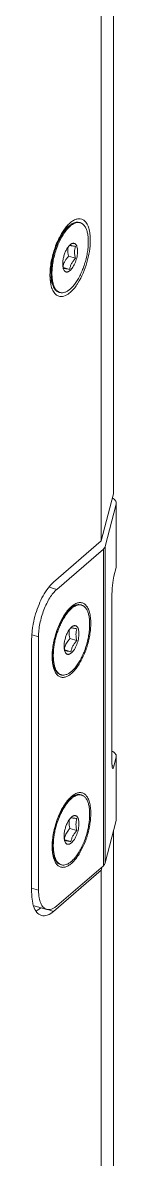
# Model space of a CAD drawing. Header units: millimetres. Extents: x 0 to 4009, y 0 to 2835.
# Drawn here: x 3417.5 to 3429.1, y 2286.9 to 2442.4 of the extents above; entities that cross this region are included whole.
import ezdxf

# ---------------------------------------------------------------- set-up
doc = ezdxf.new("R2010")
doc.units = ezdxf.units.MM
doc.layers.get('0').update_dxf_attribs({"lineweight": 13})

msp = doc.modelspace()

# ---------------------------------------------------------------- linework, layer by layer
for p, q in [((3428.71, 2377.96), (3428.71, 2591.87)), ((3427.04, 2371.52), (3427.04, 2585.43)), ((3422.16, 2414.26), (3422.88, 2414.78)), ((3422.88, 2414.78), (3422.67, 2414.61)), ((3424.17, 2415.04), (3424.04, 2415.08)), ((3422.79, 2412.03), (3422.7, 2411.94)), ((3422.58, 2410.46), (3423.53, 2410.18)), ((3421.87, 2408.91), (3422.72, 2408.67)), ((3420.13, 2407.24), (3420.47, 2406.41)), ((3421.42, 2405.5), (3421.29, 2405.54)), ((3427.04, 2371.52), (3428.71, 2377.96)), ((3429.08, 2376.57), (3427.58, 2370.77)), ((3429.1, 2376.7), (3429.08, 2376.57)), ((3429.08, 2367.91), (3429.08, 2376.57)), ((3427.04, 2371.52), (3420.54, 2365.89)), ((3420.98, 2364.9), (3427.33, 2370.4)), ((3427.33, 2327.1), (3427.33, 2370.4)), ((3427.58, 2370.77), (3427.58, 2327.47)), ((3428.77, 2366.69), (3429.08, 2367.91)), ((3429.08, 2367.91), (3429.1, 2368.04)), ((3419.94, 2365.2), (3420.98, 2364.9)), ((3428.49, 2363.88), (3428.49, 2341.37)), ((3422.58, 2362.13), (3423.06, 2362.48)), ((3423.06, 2362.48), (3422.85, 2362.31)), ((3424.36, 2362.74), (3424.23, 2362.78)), ((3418.48, 2358.4), (3417.59, 2358.66)), ((3422.98, 2359.73), (3422.88, 2359.64)), ((3417.54, 2323.45), (3417.54, 2358.09)), ((3418.48, 2323.76), (3418.48, 2358.4)), ((3422.77, 2358.16), (3422.7, 2358.44)), ((3422.77, 2358.16), (3423.71, 2357.88)), ((3422.06, 2356.61), (3422.9, 2356.37)), ((3420.42, 2354.66), (3420.65, 2354.11)), ((3421.6, 2353.2), (3421.47, 2353.24)), ((3429.08, 2341.93), (3428.77, 2340.71)), ((3429.1, 2342.06), (3429.08, 2341.93)), ((3429.08, 2333.27), (3429.08, 2341.93)), ((3428.51, 2340.78), (3428.77, 2340.71)), ((3424.36, 2336.76), (3424.23, 2336.8)), ((3422.58, 2336.15), (3423.06, 2336.5)), ((3423.06, 2336.5), (3422.85, 2336.33)), ((3422.98, 2333.75), (3422.88, 2333.66)), ((3422.77, 2332.17), (3422.7, 2332.46)), ((3422.77, 2332.17), (3423.71, 2331.9)), ((3427.58, 2327.47), (3429.08, 2333.27)), ((3429.08, 2333.27), (3429.1, 2333.4)), ((3422.06, 2330.63), (3422.9, 2330.39)), ((3428.71, 2119.02), (3428.71, 2331.85)), ((3420.42, 2328.68), (3420.65, 2328.13)), ((3427.04, 2326.48), (3420.54, 2320.85)), ((3427.33, 2327.1), (3420.98, 2321.6)), ((3421.6, 2327.22), (3421.47, 2327.25)), ((3427.17, 2326.96), (3427.04, 2326.48)), ((3427.04, 2112.58), (3427.04, 2326.48)), ((3417.54, 2324.03), (3418.48, 2323.76)), ((3417.86, 2321.62), (3419.59, 2321.12)), ((3419.59, 2321.13), (3420.54, 2320.85))]:
    msp.add_line(p, q)
for centre, radius, start, end in [((3423.91, 2414.14), 0.941, 73.9229, 82.0251), ((3425.06, 2409.89), 3.14, 147.8024, 149.3997), ((3425.05, 2409.61), 3.27, 143.6385, 145.2034), ((3424.84, 2411.31), 2.38, 171.7873, 180.0079), ((3424.45, 2409.64), 2.67, 182.7205, 185.2048), ((3424.99, 2409.39), 3.21, 177.9694, 179.9748), ((3423.12, 2409.17), 1.32, 196.8059, 197.9995), ((3421.68, 2406.4), 0.938, 245.8904, 253.8818), ((3424.09, 2361.84), 0.941, 73.9229, 82.0251), ((3431.79, 2355.42), 11.46, 163.6689, 166.0181), ((3431.75, 2355.44), 11.41, 161.649, 163.6713), ((3431.5, 2355.52), 11.15, 159.0303, 161.6601), ((3431.26, 2355.61), 10.89, 158.6518, 159.0255), ((3425.23, 2357.31), 3.27, 143.6385, 145.2034), ((3425.24, 2357.58), 3.14, 147.8024, 149.3997), ((3425.02, 2359), 2.38, 171.7873, 180.0079), ((3431.61, 2355.47), 11.27, 166.0197, 167.8019), ((3425.17, 2357.09), 3.21, 177.9694, 179.9748), ((3424.63, 2357.33), 2.67, 182.7205, 185.2048), ((3423.31, 2356.87), 1.32, 196.8059, 197.9995), ((3421.86, 2354.1), 0.938, 245.8904, 253.8818), ((3424.09, 2335.85), 0.941, 73.9229, 82.0251), ((3431.61, 2329.49), 11.27, 166.0197, 167.8019), ((3431.79, 2329.44), 11.46, 163.6689, 166.0181), ((3431.75, 2329.46), 11.41, 161.649, 163.6713), ((3431.5, 2329.54), 11.15, 159.0303, 161.6601), ((3431.26, 2329.63), 10.89, 158.6518, 159.0255), ((3425.23, 2331.33), 3.27, 143.6385, 145.2034), ((3425.24, 2331.6), 3.14, 147.8024, 149.3997), ((3425.02, 2333.02), 2.38, 171.7873, 180.0079), ((3425.17, 2331.11), 3.21, 177.9694, 179.9748), ((3424.63, 2331.35), 2.67, 182.7205, 185.2048), ((3423.31, 2330.89), 1.32, 196.8059, 197.9995), ((3421.86, 2328.12), 0.938, 245.8904, 253.8818), ((3417.21, 2322.9), 2.2, 293.8172, 297.277)]:
    msp.add_arc(centre, radius, start, end)
for centre, start_param, end_param in [((3428.77, 2364.96), 0.56362, 2.134416), ((3428.77, 2342.44), 2.134416, 3.705213)]:
    msp.add_ellipse(centre, major_axis=(0.15, 2.04), ratio=0.115432, start_param=start_param, end_param=end_param)
for points, knots in [([(3422.67, 2414.61), (3422.55, 2414.51), (3422.33, 2414.29), (3422.02, 2413.92), (3421.72, 2413.48), (3421.44, 2412.99), (3421.17, 2412.46), (3420.85, 2411.7), (3420.52, 2410.71), (3420.31, 2409.69), (3420.21, 2408.88), (3420.18, 2408.31), (3420.19, 2407.77), (3420.24, 2407.27), (3420.32, 2406.82), (3420.41, 2406.54), (3420.47, 2406.41)], [0, 0, 0, 0, 0.050137, 0.105331, 0.165152, 0.229015, 0.296185, 0.36583, 0.50885, 0.650576, 0.718639, 0.783654, 0.844853, 0.901591, 0.953392, 1, 1, 1, 1]), ([(3422.14, 2414.33), (3422.2, 2414.4), (3422.4, 2414.65), (3422.62, 2414.88), (3422.79, 2415.03)], [0, 0, 0, 0, 0.266868, 1, 1, 1, 1]), ([(3422.4, 2414.18), (3422.44, 2414.22), (3422.56, 2414.35), (3422.69, 2414.48), (3422.79, 2414.57)], [0, 0, 0, 0, 0.261809, 1, 1, 1, 1]), ([(3422.79, 2414.57), (3422.9, 2414.66), (3423.1, 2414.82), (3423.42, 2414.99), (3423.69, 2415.07), (3423.9, 2415.08), (3423.99, 2415.08), (3424.04, 2415.07)], [0, 0, 0, 0, 0.294904, 0.555992, 0.787834, 0.895693, 1, 1, 1, 1]), ([(3424.17, 2415.04), (3424.23, 2415.03), (3424.34, 2414.98), (3424.49, 2414.89), (3424.63, 2414.76), (3424.81, 2414.55), (3424.99, 2414.22), (3425.15, 2413.73), (3425.25, 2413.15), (3425.29, 2412.51), (3425.26, 2411.81), (3425.18, 2411.07), (3425.03, 2410.31), (3424.83, 2409.55), (3424.58, 2408.81), (3424.29, 2408.11), (3423.96, 2407.45), (3423.59, 2406.87), (3423.21, 2406.38), (3422.94, 2406.09), (3422.79, 2405.97)], [0, 0, 0, 0, 0.017047, 0.034552, 0.05293, 0.072518, 0.116181, 0.166734, 0.224313, 0.288412, 0.358096, 0.432131, 0.509082, 0.58739, 0.665443, 0.741637, 0.814444, 0.882486, 0.94461, 1, 1, 1, 1]), ([(3424.04, 2415.08), (3424, 2415.09), (3423.91, 2415.11), (3423.72, 2415.12), (3423.47, 2415.09), (3423.17, 2414.97), (3422.98, 2414.85), (3422.88, 2414.78)], [0, 0, 0, 0, 0.108821, 0.219462, 0.452373, 0.71023, 1, 1, 1, 1]), ([(3423.03, 2415.22), (3423.18, 2415.33), (3423.47, 2415.5), (3423.94, 2415.62), (3424.38, 2415.57), (3424.63, 2415.42), (3424.74, 2415.32)], [0, 0, 0, 0, 0.292805, 0.543182, 0.769735, 1, 1, 1, 1]), ([(3424.74, 2415.32), (3425.04, 2415.06), (3425.34, 2414.43), (3425.51, 2413.5), (3425.54, 2412.95), (3425.54, 2412.65)], [0, 0, 0, 0, 0.417538, 0.689984, 1, 1, 1, 1]), ([(3420.43, 2406.9), (3420.38, 2407.12), (3420.32, 2407.58), (3420.3, 2408.32), (3420.36, 2409.11), (3420.49, 2409.94), (3420.69, 2410.78), (3420.96, 2411.61), (3421.28, 2412.39), (3421.53, 2412.89), (3421.67, 2413.12)], [0, 0, 0, 0, 0.102444, 0.216851, 0.340999, 0.472069, 0.606874, 0.742035, 0.874159, 1, 1, 1, 1]), ([(3421.2, 2412.77), (3421.24, 2412.86), (3421.41, 2413.2), (3421.59, 2413.52), (3421.74, 2413.76)], [0, 0, 0, 0, 0.258212, 1, 1, 1, 1]), ([(3421.67, 2413.12), (3421.78, 2413.32), (3422.01, 2413.68), (3422.27, 2414.03), (3422.4, 2414.18)], [0, 0, 0, 0, 0.522547, 1, 1, 1, 1]), ([(3421.74, 2413.76), (3421.77, 2413.81), (3421.9, 2414.01), (3422.04, 2414.2), (3422.14, 2414.33)], [0, 0, 0, 0, 0.258198, 1, 1, 1, 1]), ([(3420.11, 2409.01), (3420.19, 2409.66), (3420.46, 2410.95), (3420.92, 2412.18), (3421.2, 2412.77)], [0, 0, 0, 0, 0.500354, 1, 1, 1, 1]), ([(3422.36, 2411.48), (3422.27, 2411.34), (3422.12, 2411.03), (3421.94, 2410.53), (3421.83, 2410.02), (3421.79, 2409.67), (3421.78, 2409.5)], [0, 0, 0, 0, 0.242161, 0.499229, 0.756675, 1, 1, 1, 1]), ([(3422.7, 2411.94), (3422.65, 2411.89), (3422.54, 2411.76), (3422.45, 2411.63), (3422.4, 2411.56)], [0, 0, 0, 0, 0.475899, 1, 1, 1, 1]), ([(3422.72, 2411.92), (3422.69, 2411.89), (3422.58, 2411.77), (3422.48, 2411.65), (3422.41, 2411.55)], [0, 0, 0, 0, 0.251913, 1, 1, 1, 1]), ([(3423.53, 2411.81), (3423.43, 2411.83), (3423.26, 2411.86), (3423.02, 2411.9), (3422.85, 2411.92), (3422.75, 2411.92), (3422.72, 2411.92)], [0, 0, 0, 0, 0.362376, 0.657212, 0.867115, 1, 1, 1, 1]), ([(3423.81, 2411.15), (3423.81, 2411.26), (3423.8, 2411.46), (3423.74, 2411.74), (3423.67, 2411.94), (3423.58, 2412.07), (3423.52, 2412.14), (3423.44, 2412.19), (3423.36, 2412.22), (3423.27, 2412.24), (3423.18, 2412.23), (3423.09, 2412.21), (3422.95, 2412.15), (3422.86, 2412.08), (3422.79, 2412.03)], [0, 0, 0, 0, 0.176286, 0.330449, 0.460858, 0.517768, 0.569981, 0.618683, 0.665488, 0.712273, 0.760915, 0.81303, 0.86984, 1, 1, 1, 1]), ([(3423.4, 2411.03), (3423.4, 2411.17), (3423.43, 2411.43), (3423.49, 2411.69), (3423.53, 2411.81)], [0, 0, 0, 0, 0.510083, 1, 1, 1, 1]), ([(3425.54, 2412.65), (3425.54, 2411.63), (3425.19, 2409.57), (3424.4, 2407.65), (3423.85, 2406.78)], [0, 0, 0, 0, 0.500203, 1, 1, 1, 1]), ([(3422.58, 2410.46), (3422.49, 2410.36), (3422.32, 2410.16), (3422.1, 2409.85), (3421.93, 2409.51), (3421.85, 2409.27), (3421.82, 2409.16)], [0, 0, 0, 0, 0.259379, 0.51334, 0.760178, 1, 1, 1, 1]), ([(3422.58, 2410.46), (3422.55, 2410.6), (3422.48, 2410.88), (3422.46, 2411.17), (3422.46, 2411.31)], [0, 0, 0, 0, 0.509465, 1, 1, 1, 1]), ([(3422.72, 2408.67), (3422.75, 2408.81), (3422.8, 2409.01), (3422.9, 2409.27), (3423.03, 2409.53), (3423.23, 2409.85), (3423.43, 2410.07), (3423.53, 2410.18)], [0, 0, 0, 0, 0.238591, 0.360572, 0.484672, 0.738997, 1, 1, 1, 1]), ([(3422.79, 2408.51), (3422.87, 2408.58), (3423.01, 2408.73), (3423.19, 2408.99), (3423.37, 2409.3), (3423.52, 2409.65), (3423.64, 2410.02), (3423.74, 2410.41), (3423.8, 2410.78), (3423.81, 2411.03), (3423.81, 2411.15)], [0, 0, 0, 0, 0.09859, 0.211371, 0.335842, 0.468575, 0.605586, 0.742619, 0.875421, 1, 1, 1, 1]), ([(3423.53, 2410.18), (3423.49, 2410.33), (3423.43, 2410.61), (3423.4, 2410.89), (3423.4, 2411.03)], [0, 0, 0, 0, 0.509455, 1, 1, 1, 1]), ([(3420.04, 2407.89), (3420.04, 2407.98), (3420.05, 2408.35), (3420.08, 2408.72), (3420.11, 2409.01)], [0, 0, 0, 0, 0.240583, 1, 1, 1, 1]), ([(3421.78, 2409.39), (3421.78, 2409.28), (3421.79, 2409.08), (3421.83, 2408.88), (3421.86, 2408.79)], [0, 0, 0, 0, 0.533521, 1, 1, 1, 1]), ([(3421.79, 2409.39), (3421.8, 2409.34), (3421.82, 2409.14), (3421.87, 2408.93), (3421.91, 2408.78)], [0, 0, 0, 0, 0.245381, 1, 1, 1, 1]), ([(3421.87, 2408.76), (3421.88, 2408.7), (3421.93, 2408.6), (3422.01, 2408.47), (3422.12, 2408.37), (3422.24, 2408.31), (3422.37, 2408.3), (3422.51, 2408.33), (3422.66, 2408.4), (3422.75, 2408.47), (3422.79, 2408.51)], [0, 0, 0, 0, 0.147639, 0.276665, 0.390709, 0.496421, 0.602751, 0.718439, 0.849813, 1, 1, 1, 1]), ([(3421.91, 2408.78), (3421.94, 2408.78), (3422.04, 2408.78), (3422.21, 2408.76), (3422.44, 2408.72), (3422.62, 2408.69), (3422.72, 2408.67)], [0, 0, 0, 0, 0.132885, 0.342788, 0.637625, 1, 1, 1, 1]), ([(3420.08, 2407.18), (3420.07, 2407.24), (3420.05, 2407.47), (3420.04, 2407.71), (3420.04, 2407.89)], [0, 0, 0, 0, 0.242123, 1, 1, 1, 1]), ([(3420.22, 2406.36), (3420.21, 2406.42), (3420.14, 2406.69), (3420.1, 2406.97), (3420.08, 2407.18)], [0, 0, 0, 0, 0.235935, 1, 1, 1, 1]), ([(3421.29, 2405.55), (3421.24, 2405.57), (3421.14, 2405.62), (3421.01, 2405.73), (3420.88, 2405.87), (3420.72, 2406.09), (3420.56, 2406.44), (3420.47, 2406.74), (3420.43, 2406.9)], [0, 0, 0, 0, 0.100483, 0.205181, 0.316018, 0.434481, 0.697861, 1, 1, 1, 1]), ([(3423.85, 2406.78), (3423.77, 2406.65), (3423.46, 2406.2), (3423.1, 2405.77), (3422.79, 2405.51)], [0, 0, 0, 0, 0.274834, 1, 1, 1, 1]), ([(3420.36, 2405.95), (3420.34, 2405.99), (3420.29, 2406.12), (3420.25, 2406.26), (3420.22, 2406.36)], [0, 0, 0, 0, 0.239978, 1, 1, 1, 1]), ([(3420.84, 2405.23), (3420.79, 2405.28), (3420.58, 2405.49), (3420.44, 2405.75), (3420.36, 2405.95)], [0, 0, 0, 0, 0.226308, 1, 1, 1, 1]), ([(3420.47, 2406.41), (3420.51, 2406.3), (3420.61, 2406.1), (3420.8, 2405.83), (3420.99, 2405.67), (3421.16, 2405.58), (3421.25, 2405.55), (3421.29, 2405.54)], [0, 0, 0, 0, 0.289712, 0.547605, 0.780526, 0.891175, 1, 1, 1, 1]), ([(3421.74, 2404.96), (3421.58, 2404.94), (3421.25, 2404.95), (3420.96, 2405.12), (3420.84, 2405.23)], [0, 0, 0, 0, 0.499069, 1, 1, 1, 1]), ([(3422.79, 2405.97), (3422.68, 2405.87), (3422.51, 2405.74), (3422.26, 2405.6), (3422.03, 2405.51), (3421.8, 2405.46), (3421.57, 2405.47), (3421.47, 2405.49), (3421.42, 2405.5)], [0, 0, 0, 0, 0.298483, 0.433335, 0.559251, 0.788347, 0.895373, 1, 1, 1, 1]), ([(3422.79, 2405.51), (3422.71, 2405.43), (3422.4, 2405.19), (3422.02, 2405), (3421.74, 2404.96)], [0, 0, 0, 0, 0.286134, 1, 1, 1, 1]), ([(3428.57, 2377.38), (3428.65, 2377.33), (3428.79, 2377.24), (3428.96, 2377.08), (3429.07, 2376.89), (3429.1, 2376.76), (3429.1, 2376.7)], [0, 0, 0, 0, 0.299698, 0.561492, 0.79052, 1, 1, 1, 1]), ([(3427.58, 2370.77), (3427.56, 2370.7), (3427.49, 2370.56), (3427.39, 2370.45), (3427.33, 2370.4)], [0, 0, 0, 0, 0.466307, 1, 1, 1, 1]), ([(3419.61, 2364.83), (3419.12, 2364.12), (3418.32, 2362.49), (3417.84, 2360.75), (3417.69, 2359.83)], [0, 0, 0, 0, 0.480912, 1, 1, 1, 1]), ([(3418.48, 2358.4), (3418.48, 2358.7), (3418.51, 2359.31), (3418.66, 2360.24), (3418.89, 2361.18), (3419.19, 2362.09), (3419.57, 2362.95), (3419.99, 2363.72), (3420.45, 2364.38), (3420.8, 2364.74), (3420.98, 2364.9)], [0, 0, 0, 0, 0.124579, 0.257381, 0.394414, 0.531425, 0.664158, 0.788629, 0.90141, 1, 1, 1, 1]), ([(3420.54, 2365.89), (3420.46, 2365.82), (3420.12, 2365.49), (3419.82, 2365.12), (3419.61, 2364.83)], [0, 0, 0, 0, 0.228154, 1, 1, 1, 1]), ([(3421.8, 2361.04), (3421.94, 2361.28), (3422.22, 2361.73), (3422.56, 2362.14), (3422.73, 2362.31)], [0, 0, 0, 0, 0.528124, 1, 1, 1, 1]), ([(3422.85, 2362.31), (3422.71, 2362.19), (3422.44, 2361.91), (3422.2, 2361.6), (3422.08, 2361.43)], [0, 0, 0, 0, 0.471703, 1, 1, 1, 1]), ([(3422.21, 2361.39), (3422.33, 2361.56), (3422.56, 2361.87), (3422.84, 2362.15), (3422.98, 2362.27)], [0, 0, 0, 0, 0.528375, 1, 1, 1, 1]), ([(3422.73, 2362.31), (3422.77, 2362.35), (3422.92, 2362.5), (3423.08, 2362.64), (3423.21, 2362.73)], [0, 0, 0, 0, 0.264454, 1, 1, 1, 1]), ([(3422.98, 2362.27), (3423.08, 2362.36), (3423.28, 2362.51), (3423.61, 2362.69), (3423.88, 2362.76), (3424.08, 2362.78), (3424.18, 2362.77), (3424.23, 2362.77)], [0, 0, 0, 0, 0.294904, 0.555992, 0.787834, 0.895693, 1, 1, 1, 1]), ([(3424.36, 2362.74), (3424.41, 2362.72), (3424.52, 2362.68), (3424.67, 2362.59), (3424.81, 2362.46), (3424.99, 2362.25), (3425.18, 2361.91), (3425.33, 2361.42), (3425.43, 2360.85), (3425.47, 2360.21), (3425.45, 2359.51), (3425.36, 2358.77), (3425.22, 2358.01), (3425.02, 2357.25), (3424.77, 2356.51), (3424.47, 2355.8), (3424.14, 2355.15), (3423.78, 2354.57), (3423.4, 2354.07), (3423.12, 2353.79), (3422.98, 2353.67)], [0, 0, 0, 0, 0.017047, 0.034552, 0.05293, 0.072518, 0.116181, 0.166734, 0.224313, 0.288412, 0.358096, 0.432131, 0.509082, 0.58739, 0.665443, 0.741637, 0.814444, 0.882486, 0.94461, 1, 1, 1, 1]), ([(3423.26, 2362.61), (3423.25, 2362.6), (3423.18, 2362.56), (3423.11, 2362.51), (3423.06, 2362.48)], [0, 0, 0, 0, 0.243004, 1, 1, 1, 1]), ([(3423.21, 2362.73), (3423.29, 2362.78), (3423.44, 2362.88), (3423.75, 2363.03), (3424.06, 2363.1), (3424.36, 2363.07), (3424.57, 2363.01), (3424.76, 2362.9), (3424.93, 2362.75), (3425.09, 2362.55), (3425.23, 2362.32), (3425.35, 2362.05), (3425.48, 2361.64), (3425.59, 2361.03), (3425.62, 2360.52), (3425.62, 2360.26)], [0, 0, 0, 0, 0.063418, 0.121568, 0.224502, 0.272011, 0.318825, 0.366666, 0.417116, 0.471455, 0.530586, 0.595078, 0.665188, 0.822161, 1, 1, 1, 1]), ([(3424.23, 2362.78), (3424.15, 2362.8), (3424, 2362.82), (3423.76, 2362.8), (3423.51, 2362.73), (3423.34, 2362.65), (3423.26, 2362.61)], [0, 0, 0, 0, 0.226389, 0.463146, 0.718933, 1, 1, 1, 1]), ([(3420.34, 2355.68), (3420.34, 2355.9), (3420.35, 2356.35), (3420.46, 2357.27), (3420.71, 2358.44), (3421.16, 2359.79), (3421.57, 2360.65), (3421.8, 2361.04)], [0, 0, 0, 0, 0.116563, 0.239403, 0.496279, 0.755123, 1, 1, 1, 1]), ([(3421.48, 2353.24), (3421.43, 2353.26), (3421.34, 2353.31), (3421.17, 2353.44), (3420.98, 2353.66), (3420.8, 2353.99), (3420.66, 2354.4), (3420.56, 2354.87), (3420.5, 2355.39), (3420.49, 2355.96), (3420.52, 2356.57), (3420.6, 2357.21), (3420.72, 2357.86), (3420.89, 2358.51), (3421.09, 2359.15), (3421.33, 2359.76), (3421.59, 2360.35), (3421.88, 2360.89), (3422.1, 2361.23), (3422.21, 2361.39)], [0, 0, 0, 0, 0.01695, 0.034501, 0.072357, 0.115188, 0.163751, 0.218213, 0.278324, 0.343531, 0.413067, 0.486005, 0.56131, 0.637871, 0.714542, 0.790174, 0.863645, 0.933904, 1, 1, 1, 1]), ([(3425.62, 2360.26), (3425.62, 2359.99), (3425.59, 2359.45), (3425.48, 2358.63), (3425.31, 2357.78), (3425.07, 2356.95), (3424.77, 2356.14), (3424.43, 2355.37), (3424.04, 2354.68), (3423.63, 2354.08), (3423.2, 2353.59), (3422.83, 2353.26), (3422.53, 2353.06), (3422.25, 2352.93), (3421.97, 2352.85), (3421.7, 2352.85), (3421.51, 2352.89), (3421.33, 2352.96), (3421.1, 2353.11), (3420.84, 2353.39), (3420.7, 2353.67), (3420.64, 2353.82)], [0, 0, 0, 0, 0.075482, 0.155518, 0.238384, 0.322262, 0.40527, 0.48557, 0.561446, 0.631398, 0.694254, 0.749329, 0.773958, 0.796745, 0.837499, 0.856252, 0.874488, 0.892739, 0.911537, 0.952449, 1, 1, 1, 1]), ([(3422.08, 2361.43), (3421.99, 2361.3), (3421.81, 2361.02), (3421.47, 2360.41), (3421.25, 2359.92), (3421.11, 2359.58)], [0, 0, 0, 0, 0.233081, 0.479068, 1, 1, 1, 1]), ([(3417.69, 2359.83), (3417.67, 2359.68), (3417.59, 2359.11), (3417.54, 2358.52), (3417.54, 2358.09)], [0, 0, 0, 0, 0.260413, 1, 1, 1, 1]), ([(3422.54, 2359.18), (3422.46, 2359.03), (3422.3, 2358.72), (3422.13, 2358.23), (3422.01, 2357.72), (3421.97, 2357.37), (3421.97, 2357.2)], [0, 0, 0, 0, 0.242161, 0.499229, 0.756675, 1, 1, 1, 1]), ([(3422.88, 2359.64), (3422.83, 2359.58), (3422.73, 2359.46), (3422.63, 2359.33), (3422.59, 2359.25)], [0, 0, 0, 0, 0.475899, 1, 1, 1, 1]), ([(3422.9, 2359.61), (3422.87, 2359.59), (3422.77, 2359.47), (3422.66, 2359.34), (3422.59, 2359.25)], [0, 0, 0, 0, 0.251913, 1, 1, 1, 1]), ([(3422.7, 2358.44), (3422.68, 2358.53), (3422.65, 2358.72), (3422.64, 2358.91), (3422.64, 2359)], [0, 0, 0, 0, 0.507121, 1, 1, 1, 1]), ([(3423.71, 2359.51), (3423.62, 2359.52), (3423.44, 2359.56), (3423.2, 2359.6), (3423.03, 2359.62), (3422.94, 2359.62), (3422.9, 2359.61)], [0, 0, 0, 0, 0.362376, 0.657212, 0.867115, 1, 1, 1, 1]), ([(3423.99, 2358.85), (3423.99, 2358.96), (3423.98, 2359.16), (3423.93, 2359.44), (3423.85, 2359.64), (3423.77, 2359.76), (3423.7, 2359.83), (3423.62, 2359.89), (3423.54, 2359.92), (3423.46, 2359.94), (3423.36, 2359.93), (3423.27, 2359.91), (3423.13, 2359.85), (3423.04, 2359.78), (3422.98, 2359.73)], [0, 0, 0, 0, 0.176286, 0.330449, 0.460858, 0.517768, 0.569981, 0.618683, 0.665488, 0.712273, 0.760915, 0.81303, 0.86984, 1, 1, 1, 1]), ([(3422.98, 2356.21), (3423.05, 2356.27), (3423.19, 2356.42), (3423.38, 2356.69), (3423.55, 2357), (3423.7, 2357.35), (3423.83, 2357.72), (3423.92, 2358.1), (3423.98, 2358.48), (3423.99, 2358.73), (3423.99, 2358.85)], [0, 0, 0, 0, 0.09859, 0.211371, 0.335842, 0.468575, 0.605586, 0.742619, 0.875421, 1, 1, 1, 1]), ([(3423.59, 2358.73), (3423.59, 2358.86), (3423.61, 2359.13), (3423.67, 2359.38), (3423.71, 2359.51)], [0, 0, 0, 0, 0.510083, 1, 1, 1, 1]), ([(3423.71, 2357.88), (3423.67, 2358.02), (3423.61, 2358.3), (3423.59, 2358.59), (3423.59, 2358.73)], [0, 0, 0, 0, 0.509455, 1, 1, 1, 1]), ([(3420.59, 2357.85), (3420.52, 2357.49), (3420.43, 2356.96), (3420.37, 2356.26), (3420.36, 2355.76), (3420.38, 2355.29), (3420.44, 2354.86), (3420.52, 2354.46), (3420.6, 2354.22), (3420.65, 2354.11)], [0, 0, 0, 0, 0.289523, 0.427378, 0.558788, 0.682579, 0.797784, 0.903706, 1, 1, 1, 1]), ([(3421.96, 2357.09), (3421.96, 2356.98), (3421.97, 2356.78), (3422.01, 2356.57), (3422.04, 2356.48)], [0, 0, 0, 0, 0.533521, 1, 1, 1, 1]), ([(3421.97, 2357.09), (3421.98, 2357.04), (3422, 2356.83), (3422.05, 2356.63), (3422.09, 2356.48)], [0, 0, 0, 0, 0.245381, 1, 1, 1, 1]), ([(3422.56, 2357.92), (3422.5, 2357.84), (3422.37, 2357.68), (3422.22, 2357.41), (3422.09, 2357.14), (3422.03, 2356.95), (3422.01, 2356.85)], [0, 0, 0, 0, 0.258414, 0.511481, 0.758515, 1, 1, 1, 1]), ([(3422.77, 2358.16), (3422.75, 2358.14), (3422.68, 2358.06), (3422.61, 2357.98), (3422.56, 2357.92)], [0, 0, 0, 0, 0.251081, 1, 1, 1, 1]), ([(3422.9, 2356.37), (3422.93, 2356.5), (3422.98, 2356.71), (3423.08, 2356.97), (3423.21, 2357.23), (3423.41, 2357.54), (3423.61, 2357.77), (3423.71, 2357.88)], [0, 0, 0, 0, 0.238591, 0.360572, 0.484672, 0.738997, 1, 1, 1, 1]), ([(3420.64, 2353.82), (3420.59, 2353.95), (3420.5, 2354.22), (3420.4, 2354.67), (3420.35, 2355.16), (3420.34, 2355.5), (3420.34, 2355.68)], [0, 0, 0, 0, 0.216957, 0.456708, 0.718439, 1, 1, 1, 1]), ([(3422.05, 2356.46), (3422.07, 2356.4), (3422.11, 2356.3), (3422.2, 2356.16), (3422.3, 2356.07), (3422.42, 2356.01), (3422.56, 2356), (3422.7, 2356.03), (3422.84, 2356.1), (3422.93, 2356.17), (3422.98, 2356.21)], [0, 0, 0, 0, 0.147639, 0.276665, 0.390709, 0.496421, 0.602751, 0.718439, 0.849813, 1, 1, 1, 1]), ([(3422.09, 2356.48), (3422.12, 2356.48), (3422.22, 2356.48), (3422.39, 2356.46), (3422.63, 2356.42), (3422.8, 2356.39), (3422.9, 2356.37)], [0, 0, 0, 0, 0.132885, 0.342788, 0.637625, 1, 1, 1, 1]), ([(3420.65, 2354.11), (3420.66, 2354.09), (3420.69, 2354.01), (3420.73, 2353.93), (3420.76, 2353.88)], [0, 0, 0, 0, 0.257733, 1, 1, 1, 1]), ([(3420.76, 2353.88), (3420.8, 2353.8), (3420.9, 2353.65), (3421.07, 2353.46), (3421.26, 2353.32), (3421.4, 2353.26), (3421.47, 2353.24)], [0, 0, 0, 0, 0.280307, 0.535935, 0.773, 1, 1, 1, 1]), ([(3422.98, 2353.67), (3422.86, 2353.57), (3422.69, 2353.44), (3422.44, 2353.3), (3422.21, 2353.21), (3421.98, 2353.16), (3421.76, 2353.16), (3421.65, 2353.18), (3421.6, 2353.2)], [0, 0, 0, 0, 0.298483, 0.433335, 0.559251, 0.788347, 0.895373, 1, 1, 1, 1]), ([(3428.49, 2342.78), (3428.58, 2342.73), (3428.74, 2342.64), (3428.94, 2342.46), (3429.05, 2342.3), (3429.09, 2342.16), (3429.1, 2342.09), (3429.1, 2342.06)], [0, 0, 0, 0, 0.303324, 0.5664, 0.793677, 0.898301, 1, 1, 1, 1]), ([(3422.73, 2336.33), (3422.77, 2336.37), (3422.92, 2336.52), (3423.08, 2336.65), (3423.21, 2336.74)], [0, 0, 0, 0, 0.264454, 1, 1, 1, 1]), ([(3422.98, 2336.29), (3423.08, 2336.38), (3423.28, 2336.53), (3423.61, 2336.71), (3423.88, 2336.78), (3424.08, 2336.8), (3424.18, 2336.79), (3424.23, 2336.79)], [0, 0, 0, 0, 0.294904, 0.555992, 0.787834, 0.895693, 1, 1, 1, 1]), ([(3424.36, 2336.76), (3424.41, 2336.74), (3424.52, 2336.7), (3424.67, 2336.61), (3424.81, 2336.48), (3424.99, 2336.27), (3425.18, 2335.93), (3425.33, 2335.44), (3425.43, 2334.87), (3425.47, 2334.23), (3425.45, 2333.53), (3425.36, 2332.79), (3425.22, 2332.03), (3425.02, 2331.27), (3424.77, 2330.53), (3424.47, 2329.82), (3424.14, 2329.17), (3423.78, 2328.59), (3423.4, 2328.09), (3423.12, 2327.81), (3422.98, 2327.69)], [0, 0, 0, 0, 0.017047, 0.034552, 0.05293, 0.072518, 0.116181, 0.166734, 0.224313, 0.288412, 0.358096, 0.432131, 0.509082, 0.58739, 0.665443, 0.741637, 0.814444, 0.882486, 0.94461, 1, 1, 1, 1]), ([(3423.21, 2336.74), (3423.29, 2336.8), (3423.44, 2336.9), (3423.75, 2337.05), (3424.06, 2337.12), (3424.36, 2337.09), (3424.57, 2337.03), (3424.76, 2336.92), (3424.93, 2336.77), (3425.09, 2336.57), (3425.23, 2336.34), (3425.35, 2336.07), (3425.48, 2335.65), (3425.59, 2335.05), (3425.62, 2334.54), (3425.62, 2334.28)], [0, 0, 0, 0, 0.063418, 0.121568, 0.224502, 0.272011, 0.318825, 0.366666, 0.417116, 0.471455, 0.530586, 0.595078, 0.665188, 0.822161, 1, 1, 1, 1]), ([(3424.23, 2336.8), (3424.15, 2336.82), (3424, 2336.84), (3423.76, 2336.82), (3423.51, 2336.75), (3423.34, 2336.67), (3423.26, 2336.62)], [0, 0, 0, 0, 0.226389, 0.463146, 0.718933, 1, 1, 1, 1]), ([(3421.48, 2327.26), (3421.43, 2327.28), (3421.34, 2327.33), (3421.17, 2327.46), (3420.98, 2327.68), (3420.8, 2328.01), (3420.66, 2328.42), (3420.56, 2328.89), (3420.5, 2329.41), (3420.49, 2329.98), (3420.52, 2330.59), (3420.6, 2331.23), (3420.72, 2331.87), (3420.89, 2332.52), (3421.09, 2333.17), (3421.33, 2333.78), (3421.59, 2334.37), (3421.88, 2334.91), (3422.1, 2335.25), (3422.21, 2335.41)], [0, 0, 0, 0, 0.01695, 0.034501, 0.072357, 0.115188, 0.163751, 0.218213, 0.278324, 0.343531, 0.413067, 0.486005, 0.56131, 0.637871, 0.714542, 0.790174, 0.863645, 0.933904, 1, 1, 1, 1]), ([(3422.08, 2335.45), (3421.99, 2335.32), (3421.81, 2335.04), (3421.47, 2334.43), (3421.25, 2333.94), (3421.11, 2333.6)], [0, 0, 0, 0, 0.233081, 0.479068, 1, 1, 1, 1]), ([(3421.8, 2335.06), (3421.94, 2335.3), (3422.22, 2335.75), (3422.56, 2336.15), (3422.73, 2336.33)], [0, 0, 0, 0, 0.528124, 1, 1, 1, 1]), ([(3422.85, 2336.33), (3422.71, 2336.21), (3422.44, 2335.93), (3422.2, 2335.62), (3422.08, 2335.45)], [0, 0, 0, 0, 0.471703, 1, 1, 1, 1]), ([(3422.21, 2335.41), (3422.33, 2335.58), (3422.56, 2335.89), (3422.84, 2336.17), (3422.98, 2336.29)], [0, 0, 0, 0, 0.528375, 1, 1, 1, 1]), ([(3423.26, 2336.62), (3423.25, 2336.61), (3423.18, 2336.57), (3423.11, 2336.53), (3423.06, 2336.5)], [0, 0, 0, 0, 0.243004, 1, 1, 1, 1]), ([(3420.34, 2329.7), (3420.34, 2329.92), (3420.35, 2330.37), (3420.46, 2331.29), (3420.71, 2332.46), (3421.16, 2333.81), (3421.57, 2334.67), (3421.8, 2335.06)], [0, 0, 0, 0, 0.116563, 0.239403, 0.496279, 0.755123, 1, 1, 1, 1]), ([(3425.62, 2334.28), (3425.62, 2334.01), (3425.59, 2333.47), (3425.48, 2332.65), (3425.31, 2331.8), (3425.07, 2330.96), (3424.77, 2330.15), (3424.43, 2329.39), (3424.04, 2328.7), (3423.63, 2328.1), (3423.2, 2327.61), (3422.83, 2327.28), (3422.53, 2327.08), (3422.25, 2326.95), (3421.97, 2326.87), (3421.7, 2326.87), (3421.51, 2326.91), (3421.33, 2326.98), (3421.1, 2327.13), (3420.84, 2327.41), (3420.7, 2327.69), (3420.64, 2327.84)], [0, 0, 0, 0, 0.075482, 0.155518, 0.238384, 0.322262, 0.40527, 0.48557, 0.561446, 0.631398, 0.694254, 0.749329, 0.773958, 0.796745, 0.837499, 0.856252, 0.874488, 0.892739, 0.911537, 0.952449, 1, 1, 1, 1]), ([(3422.88, 2333.66), (3422.83, 2333.6), (3422.73, 2333.48), (3422.63, 2333.34), (3422.59, 2333.27)], [0, 0, 0, 0, 0.475899, 1, 1, 1, 1]), ([(3422.9, 2333.63), (3422.87, 2333.6), (3422.77, 2333.49), (3422.66, 2333.36), (3422.59, 2333.27)], [0, 0, 0, 0, 0.251913, 1, 1, 1, 1]), ([(3423.71, 2333.53), (3423.62, 2333.54), (3423.44, 2333.58), (3423.2, 2333.61), (3423.03, 2333.63), (3422.94, 2333.64), (3422.9, 2333.63)], [0, 0, 0, 0, 0.362376, 0.657212, 0.867115, 1, 1, 1, 1]), ([(3423.99, 2332.87), (3423.99, 2332.98), (3423.98, 2333.18), (3423.93, 2333.46), (3423.85, 2333.66), (3423.77, 2333.78), (3423.7, 2333.85), (3423.62, 2333.91), (3423.54, 2333.94), (3423.46, 2333.96), (3423.36, 2333.95), (3423.27, 2333.93), (3423.13, 2333.87), (3423.04, 2333.8), (3422.98, 2333.75)], [0, 0, 0, 0, 0.176286, 0.330449, 0.460858, 0.517768, 0.569981, 0.618683, 0.665488, 0.712273, 0.760915, 0.81303, 0.86984, 1, 1, 1, 1]), ([(3422.54, 2333.2), (3422.46, 2333.05), (3422.3, 2332.74), (3422.13, 2332.25), (3422.01, 2331.74), (3421.97, 2331.39), (3421.97, 2331.22)], [0, 0, 0, 0, 0.242161, 0.499229, 0.756675, 1, 1, 1, 1]), ([(3422.77, 2332.17), (3422.75, 2332.16), (3422.68, 2332.08), (3422.61, 2332), (3422.56, 2331.94)], [0, 0, 0, 0, 0.251081, 1, 1, 1, 1]), ([(3422.7, 2332.46), (3422.68, 2332.55), (3422.65, 2332.74), (3422.64, 2332.93), (3422.64, 2333.02)], [0, 0, 0, 0, 0.507121, 1, 1, 1, 1]), ([(3422.98, 2330.23), (3423.05, 2330.29), (3423.19, 2330.44), (3423.38, 2330.71), (3423.55, 2331.02), (3423.7, 2331.37), (3423.83, 2331.74), (3423.92, 2332.12), (3423.98, 2332.5), (3423.99, 2332.75), (3423.99, 2332.87)], [0, 0, 0, 0, 0.09859, 0.211371, 0.335842, 0.468575, 0.605586, 0.742619, 0.875421, 1, 1, 1, 1]), ([(3423.59, 2332.75), (3423.59, 2332.88), (3423.61, 2333.15), (3423.67, 2333.4), (3423.71, 2333.53)], [0, 0, 0, 0, 0.510083, 1, 1, 1, 1]), ([(3423.71, 2331.9), (3423.67, 2332.04), (3423.61, 2332.32), (3423.59, 2332.61), (3423.59, 2332.75)], [0, 0, 0, 0, 0.509455, 1, 1, 1, 1]), ([(3420.59, 2331.87), (3420.52, 2331.51), (3420.43, 2330.98), (3420.37, 2330.27), (3420.36, 2329.78), (3420.38, 2329.31), (3420.44, 2328.88), (3420.52, 2328.48), (3420.6, 2328.24), (3420.65, 2328.13)], [0, 0, 0, 0, 0.289523, 0.427378, 0.558788, 0.682579, 0.797784, 0.903706, 1, 1, 1, 1]), ([(3421.96, 2331.11), (3421.96, 2331), (3421.97, 2330.8), (3422.01, 2330.59), (3422.04, 2330.5)], [0, 0, 0, 0, 0.533521, 1, 1, 1, 1]), ([(3421.97, 2331.11), (3421.98, 2331.06), (3422, 2330.85), (3422.05, 2330.65), (3422.09, 2330.5)], [0, 0, 0, 0, 0.245381, 1, 1, 1, 1]), ([(3422.56, 2331.94), (3422.5, 2331.86), (3422.37, 2331.7), (3422.22, 2331.43), (3422.09, 2331.16), (3422.03, 2330.97), (3422.01, 2330.87)], [0, 0, 0, 0, 0.258414, 0.511481, 0.758515, 1, 1, 1, 1]), ([(3422.09, 2330.5), (3422.12, 2330.5), (3422.22, 2330.5), (3422.39, 2330.48), (3422.63, 2330.44), (3422.8, 2330.41), (3422.9, 2330.39)], [0, 0, 0, 0, 0.132885, 0.342788, 0.637625, 1, 1, 1, 1]), ([(3422.9, 2330.39), (3422.93, 2330.52), (3422.98, 2330.73), (3423.08, 2330.99), (3423.21, 2331.25), (3423.41, 2331.56), (3423.61, 2331.79), (3423.71, 2331.9)], [0, 0, 0, 0, 0.238591, 0.360572, 0.484672, 0.738997, 1, 1, 1, 1]), ([(3420.64, 2327.84), (3420.59, 2327.97), (3420.5, 2328.24), (3420.4, 2328.69), (3420.35, 2329.18), (3420.34, 2329.52), (3420.34, 2329.7)], [0, 0, 0, 0, 0.216957, 0.456708, 0.718439, 1, 1, 1, 1]), ([(3422.05, 2330.48), (3422.07, 2330.42), (3422.11, 2330.32), (3422.2, 2330.18), (3422.3, 2330.08), (3422.42, 2330.03), (3422.56, 2330.02), (3422.7, 2330.05), (3422.84, 2330.12), (3422.93, 2330.19), (3422.98, 2330.23)], [0, 0, 0, 0, 0.147639, 0.276665, 0.390709, 0.496421, 0.602751, 0.718439, 0.849813, 1, 1, 1, 1]), ([(3420.65, 2328.13), (3420.66, 2328.11), (3420.69, 2328.03), (3420.73, 2327.95), (3420.76, 2327.9)], [0, 0, 0, 0, 0.257733, 1, 1, 1, 1]), ([(3420.76, 2327.9), (3420.8, 2327.82), (3420.9, 2327.67), (3421.07, 2327.48), (3421.26, 2327.34), (3421.4, 2327.28), (3421.47, 2327.25)], [0, 0, 0, 0, 0.280307, 0.535935, 0.773, 1, 1, 1, 1]), ([(3422.98, 2327.69), (3422.86, 2327.59), (3422.69, 2327.46), (3422.44, 2327.32), (3422.21, 2327.23), (3421.98, 2327.18), (3421.76, 2327.18), (3421.65, 2327.2), (3421.6, 2327.22)], [0, 0, 0, 0, 0.298483, 0.433335, 0.559251, 0.788347, 0.895373, 1, 1, 1, 1]), ([(3427.33, 2327.1), (3427.39, 2327.15), (3427.49, 2327.26), (3427.56, 2327.4), (3427.58, 2327.47)], [0, 0, 0, 0, 0.533693, 1, 1, 1, 1]), ([(3417.54, 2323.45), (3417.54, 2323.32), (3417.56, 2322.82), (3417.61, 2322.33), (3417.69, 2321.97)], [0, 0, 0, 0, 0.268139, 1, 1, 1, 1]), ([(3419.59, 2321.12), (3419.51, 2321.15), (3419.34, 2321.22), (3419.11, 2321.41), (3418.92, 2321.67), (3418.76, 2321.98), (3418.63, 2322.36), (3418.54, 2322.78), (3418.49, 2323.26), (3418.48, 2323.59), (3418.48, 2323.76)], [0, 0, 0, 0, 0.088135, 0.1817, 0.284993, 0.400748, 0.530251, 0.673757, 0.830795, 1, 1, 1, 1]), ([(3417.69, 2321.97), (3417.7, 2321.93), (3417.73, 2321.8), (3417.77, 2321.66), (3417.8, 2321.56)], [0, 0, 0, 0, 0.258289, 1, 1, 1, 1]), ([(3417.8, 2321.56), (3417.91, 2321.26), (3418.15, 2320.72), (3418.64, 2320.36), (3418.88, 2320.29)], [0, 0, 0, 0, 0.557879, 1, 1, 1, 1]), ([(3418.81, 2321.35), (3418.76, 2321.31), (3418.58, 2321.16), (3418.37, 2321.02), (3418.22, 2320.94)], [0, 0, 0, 0, 0.26694, 1, 1, 1, 1]), ([(3420.98, 2321.6), (3420.86, 2321.5), (3420.64, 2321.32), (3420.27, 2321.14), (3419.92, 2321.07), (3419.69, 2321.09), (3419.59, 2321.12)], [0, 0, 0, 0, 0.298763, 0.559506, 0.788831, 1, 1, 1, 1]), ([(3418.88, 2320.29), (3419.14, 2320.21), (3419.78, 2320.28), (3420.29, 2320.63), (3420.54, 2320.85)], [0, 0, 0, 0, 0.438732, 1, 1, 1, 1])]:
    msp.add_open_spline(points, degree=3, knots=knots)
msp.add_open_spline([(3422.79, 2415.03), (3422.87, 2415.1), (3422.95, 2415.16), (3423.03, 2415.22)], degree=3)

doc.saveas('drawing.dxf')
